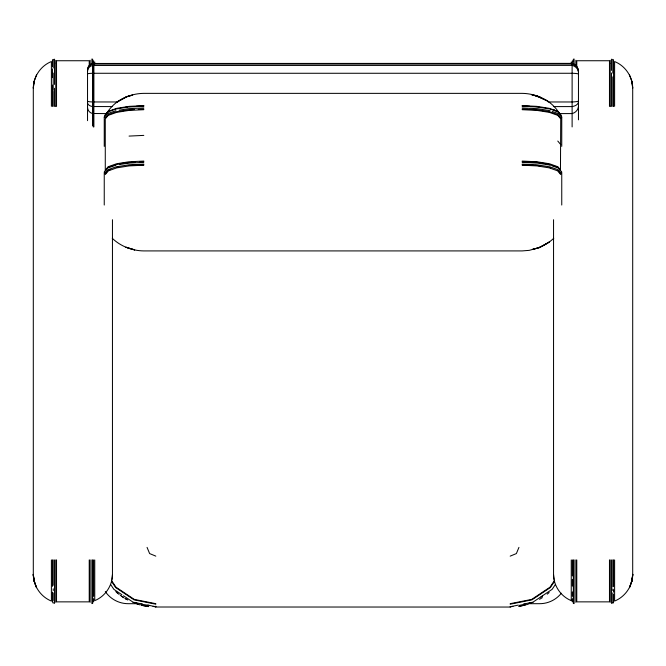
<?xml version="1.0" encoding="UTF-8"?>
<svg xmlns="http://www.w3.org/2000/svg" width="666" height="666" viewBox="0 0 666 666"><rect width="100%" height="100%" fill="white"/><g stroke="black" fill="none" stroke-linecap="round" stroke-linejoin="round"><path stroke-width="1" d="M111.98 579.254L112.454 574.5L112.454 219.73M51.39 106.327L51.39 61.547C40.709 65.809 33.408 76.648 33.3 88.112L33.3 574.5C33.342 585.972 40.743 596.794 51.39 601.065L51.39 559.923M112.454 574.5C112.379 585.78 105.195 596.378 94.755 600.632L94.755 559.923M34.116 81.344L33.3 88.112L34.116 81.344L36.505 74.967M518.939 547.385L516.375 553.571L510.189 556.135M554.57 580.344L549.991 587.187L531.726 599.392L510.189 603.679M554.462 581.41L550.357 587.554L531.926 599.866L510.189 604.195M555.352 584.523L552.139 589.335L532.892 602.189L523.468 604.07M106.801 113.212C114.336 100.516 129.304 93.54 143.806 93.365L522.194 93.365C536.663 93.573 551.714 100.474 559.199 113.212M104.454 115.626L105.636 114.211M105.802 114.019L106.21 113.528M106.543 113.128L109.024 111.214M107.026 112.929L107.484 112.388M107.717 112.113L108.4 111.297L116.708 108.333L129.137 106.36L143.806 105.661M104.321 117.349L105.503 115.934M105.827 115.551L107.326 113.753L115.892 110.706M105.494 117.699L107.934 114.768L116.35 111.771L128.946 109.773L134.524 109.507M106.751 168.481L105.278 170.238L105.278 118.873L108.217 115.36L116.567 112.388L129.062 110.398L143.806 109.699M107.118 168.048L108.217 166.733L116.567 163.753L129.062 161.771L143.806 161.072M104.321 171.77L105.503 170.354M105.827 169.972L107.934 167.283L118.706 163.911M104.454 173.493L107.451 169.913L115.984 166.875L128.746 164.843L143.806 164.127M105.02 174.001L107.975 170.471M105.469 174.326L108.391 170.837L116.7 167.874L129.137 165.901L143.806 165.201M553.754 238.261C547.868 243.923 540.309 247.777 532.342 249.45L539.943 247.394L549.209 242.083L538.985 247.677L539.943 247.394L529.229 250.358L522.194 250.915L143.806 250.915C132.243 250.799 120.613 246.353 112.263 238.278M547.219 594.164L549.159 592.557M541.017 597.011L542.632 595.937M542.382 597.618L539.543 599.317M116.8 102.189L127.015 96.603L132.709 95.08L126.065 96.895L127.015 96.603L117.516 101.615M107.451 112.046L115.984 109.008L128.746 106.976L143.806 106.26M107.326 168.173L115.892 165.126M109.024 170.096L110.081 169.722M528.421 604.187L518.947 606.41M525.149 605.086L519.039 606.343M519.222 605.394L525.033 604.137M510.189 606.726L518.323 605.094M510.189 606.934L512.962 606.385M528.921 603.196L532.975 602.405M87.537 120.663L87.537 69.83A6.552 6.552 0 0 1 92.499 63.47L572.119 63.378A8.425 8.425 0 0 1 578.463 70.663L578.463 119.847M125.816 107.093L127.389 106.843M119.089 110.198L128.696 108.675L143.806 107.959M119.497 163.786L122.644 163.287M123.435 163.162L135.448 161.971M119.089 164.619L128.696 163.087L143.806 162.371M116.384 167.474L117.957 167.224M128.963 106.593L130.819 106.51M136.388 106.244L143.806 105.894M138.237 109.332L143.806 109.066M129.062 136.089L143.806 135.389M139.893 161.763L143.806 161.58M128.963 165.476L132.701 165.334M132.492 165.31L134.848 165.193M136.031 165.135L143.806 164.768M117.79 101.973L92.499 101.956A6.552 0.849 0 0 1 87.537 101.14M548.21 101.973L572.119 101.973A8.425 1.091 0 0 0 578.463 101.032M55.228 106.327L55.778 106.327L55.778 63.312M610.772 106.327L610.222 106.327L610.222 63.395M613.236 106.327L612.795 106.327L612.795 76.898M112.596 106.585L92.499 106.527A6.552 3.954 0 0 1 87.537 102.689M553.404 106.585L572.119 106.585A8.425 5.087 0 0 0 578.463 102.181M105.32 113.586L92.499 113.495A6.552 6.36 0 0 1 87.537 107.326M560.68 113.586L572.119 113.586A8.425 8.183 0 0 0 578.463 106.51M136.563 603.696L128.247 603.696A27.772 27.772 0 0 1 105.303 591.558M529.237 603.696L539.627 603.696A27.772 27.772 0 0 0 561.338 593.24M155.811 607.009L510.189 607.051M149.6 605.477L140.967 604.137M522.194 105.661L536.863 106.36L549.292 108.333L557.6 111.297L558.283 112.113M522.194 105.894L529.612 106.244M535.181 106.51L538.611 106.843M522.194 106.26L528.138 106.543M529.961 106.627L537.254 106.976L550.016 109.008L558.549 112.046M522.194 107.959L537.304 108.675L550.108 110.706M522.194 109.066L527.813 109.332M528.596 109.374L537.054 109.773L549.65 111.771L558.066 114.768L561.022 118.307M522.194 109.699L536.938 110.398L549.433 112.388L557.783 115.36L560.722 118.873L560.464 169.93M522.194 161.072L536.938 161.771L549.433 163.753L557.783 166.733L559.582 168.873M522.194 161.58L537.054 162.279L542.565 163.162M522.194 162.371L537.304 163.087L550.108 165.126M522.194 164.127L537.254 164.843L550.016 166.875L558.549 169.913L561.546 173.493M522.194 164.768L529.97 165.135M531.468 165.21L533.324 165.293M534.681 165.359L537.037 165.476M522.194 165.201L536.863 165.901L549.3 167.874L557.608 170.837L560.531 174.326M532.592 95.388L534.59 95.538M532.151 95.296L535.589 95.604L540.026 97.045L531.36 94.439L538.461 96.828M148.693 606.626L141.467 605.302M147.902 606.485L141.475 605.252M543.356 163.287L546.503 163.786M547.294 163.911L558.066 167.283L560.497 170.354M538.611 165.726L540.176 165.976M155.811 603.679L134.274 599.392L116.009 587.187L111.43 580.344M155.811 604.195L134.074 599.866L115.643 587.554L111.538 581.41M142.532 604.07L133.108 602.189L123.485 595.762M147.827 605.119L155.811 606.726L155.811 606.168M133.025 602.405L137.079 603.196M153.038 606.385L155.811 606.934M137.629 604.17L140.251 604.944M136.547 603.854L138.67 604.537M553.854 109.79L554.537 110.032M555.927 110.839L556.976 111.214M552.247 111.472L558.674 113.753L561.679 117.349M552.247 165.884L558.674 168.173M549.617 167.474L550.665 167.849M155.811 556.135L149.625 553.571L147.061 547.385M535.589 95.604L547.852 101.107L539.418 97.236M125.141 598.509L127.797 600.024M125.075 598.509L126.69 599.458M123.876 597.777L120.238 595.271M121.886 594.688L113.861 589.335L110.648 584.523M121.47 596.12L123.277 597.352M117.166 592.84L119.097 594.405M115.767 591.558L117.541 593.106M613.236 59.848L612.795 59.316L612.795 73.085M558.033 111.588L559.457 113.128M559.79 113.528L560.198 114.019M560.364 114.211L561.546 115.626M558.516 112.388L558.974 112.929M557.783 141.05L560.722 144.564M559.69 169.006L560.206 169.622M561.038 171.004L561.679 171.77M558.025 170.471L559.199 171.87M559.432 172.144L560.98 174.001M614.61 559.923L614.61 601.065C625.232 596.794 632.692 585.98 632.7 574.5L632.7 88.112C632.65 76.657 625.257 65.809 614.61 61.547L614.61 106.327M629.495 74.967L631.884 81.344L632.7 88.112L631.884 81.344M571.245 599.8L571.619 600.832M553.546 219.73L553.546 574.5C553.621 585.78 560.805 596.378 571.245 600.632L571.245 559.923M553.546 574.5L554.02 579.254M613.553 60.473L613.553 106.327M613.553 586.355L613.553 559.923L612.795 559.923L612.795 587.071M613.553 589.776L613.553 592.066M613.553 594.355L613.553 602.139L612.795 603.296L612.795 592.94M612.795 588.827L612.795 590.592M611.471 59.149L611.471 70.413M611.471 72.969L611.471 106.327M611.471 559.923L611.471 603.463M610.222 60.331L610.222 62.954M610.222 559.923L610.222 602.28M609.473 106.327L609.473 60.739L576.773 60.739L576.773 67.174M609.473 559.923L609.473 601.864L576.773 601.864L576.773 559.923M575.865 60.273L575.865 65.443M575.865 559.923L575.865 602.33M574.092 58.983L574.092 65.151M574.092 559.923L574.092 603.629M573.334 59.149L573.334 62.146M573.334 559.923L573.334 603.463M572.344 60.748L572.344 63.387M572.344 559.923L572.344 575.973M572.344 579.37L572.344 586.18M572.344 591.849L572.344 596.395M572.344 598.667L572.344 601.864M572.119 63.378L572.119 126.931M571.245 61.98L571.245 63.936M561.754 116.775L561.754 146.395M561.754 172.352L561.754 205.036M104.246 116.775L104.246 146.395M104.246 172.352L104.246 205.036M94.755 61.98L94.755 63.936M93.881 63.378L93.881 126.931M93.656 60.748L93.656 63.387M93.656 559.923L93.656 596.395M93.656 598.667L93.656 601.864M93.265 63.378L93.265 126.931M92.666 59.149L92.666 62.737M92.666 559.923L92.666 603.463M92.499 63.47L92.499 125.807M91.908 58.983L91.908 64.302M91.908 559.923L91.908 603.629M90.135 60.273L90.135 65.443M90.135 559.923L90.135 602.33M89.227 66.192L89.227 60.739L56.527 60.739L56.527 106.327M89.227 559.923L89.227 601.864L56.527 601.864L56.527 559.923M55.778 60.331L55.778 62.804M55.778 559.923L55.778 602.28M54.529 59.149L54.529 84.449M54.529 88.278L54.529 106.327M54.529 559.923L54.529 603.463M53.205 67.99L53.205 59.316L52.447 60.473L52.447 66.45M53.205 73.085L53.205 90.376M53.205 91.4L53.205 106.327M53.205 559.923L53.205 585.314M53.205 588.827L53.205 590.592M53.205 592.94L53.205 600.524M53.205 602.114L53.205 603.296M52.447 68.931L52.447 77.622M52.447 85.065L52.447 106.327M52.447 559.923L52.447 586.355M52.447 592.066L52.447 599.733M52.447 600.416L52.447 602.139M87.537 70.23A6.552 6.344 0 0 1 92.499 64.069L572.119 63.978A8.425 8.167 0 0 1 578.463 71.037M87.537 71.387A6.552 6.102 0 0 1 92.499 65.468L572.119 65.376A8.425 7.85 0 0 1 578.463 72.169M87.537 73.943A6.552 0.691 0 0 1 92.499 73.277L572.119 73.268A8.425 0.891 0 0 1 578.463 74.034M632.7 574.375L632.192 579.686L629.495 587.637L632.192 579.686L632.7 574.375M632.7 574.5L631.884 581.26L632.7 574.5M134.64 249.85L125.974 247.236L134.64 249.85M36.505 587.637L33.858 579.92L33.3 574.375L34.116 581.26L33.3 574.5L33.858 579.92L36.505 587.637"/></g></svg>
